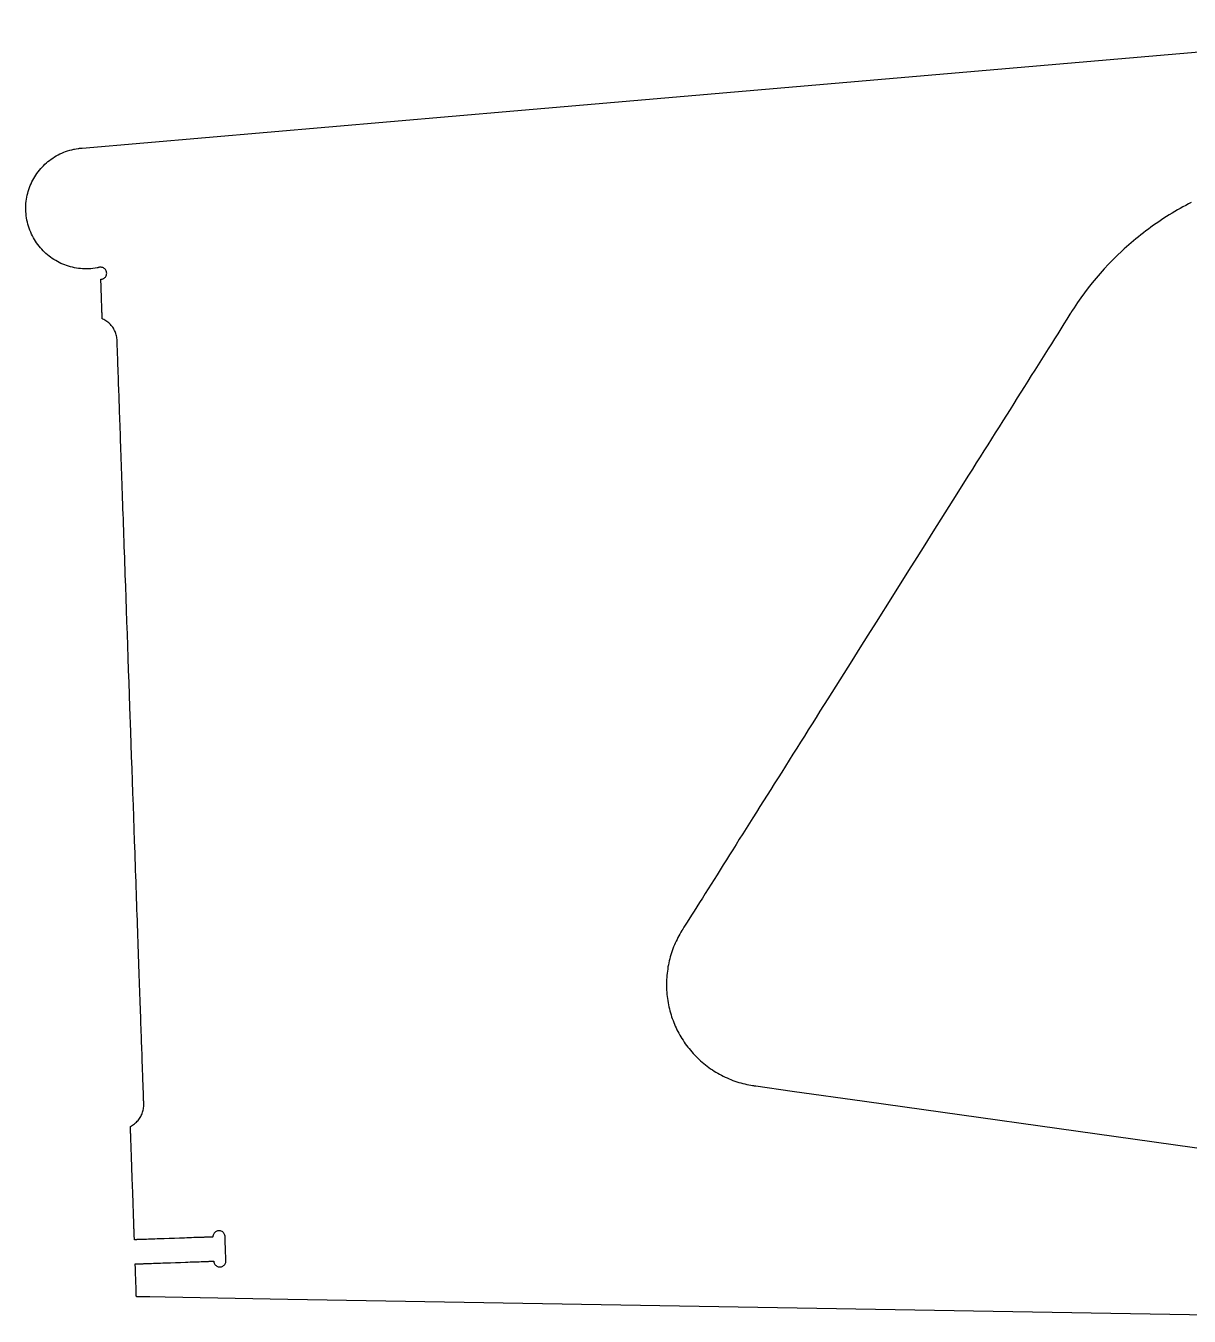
# Model space of a CAD drawing. Extents: x 0.9 to 46.8, y 2.8 to 94.5.
# Drawn here: x 0.89 to 23.65, y 3.24 to 28.49 of the extents above; entities that cross this region are included whole.
import ezdxf

# ---------------------------------------------------------------- set-up
doc = ezdxf.new("R2010")
doc.units = 0
doc.layers.add('ART_DESK', color=7, linetype='CONTINUOUS')

msp = doc.modelspace()

# ---------------------------------------------------------------- linework, layer by layer
at = {"layer": 'ART_DESK'}
for points in [[(25.187, 3.238), (15.599, 3.403), (6.012, 3.568), (3.615, 3.61), (3.315, 3.615), (3.166, 3.617), (3.091, 3.619), (3.053, 3.619), (3.052, 3.619), (3.052, 3.619), (3.052, 3.619), (3.052, 3.62), (3.052, 3.62), (3.052, 3.623), (3.052, 3.627), (3.052, 3.632), (3.051, 3.64), (3.051, 3.648), (3.051, 3.658), (3.05, 3.669), (3.05, 3.682), (3.049, 3.695), (3.049, 3.71), (3.048, 3.725), (3.048, 3.741), (3.047, 3.758), (3.047, 3.776), (3.046, 3.795), (3.045, 3.833), (3.043, 3.873), (3.042, 3.914), (3.039, 3.997), (3.037, 4.037), (3.036, 4.076), (3.035, 4.113), (3.034, 4.131), (3.034, 4.147), (3.033, 4.163), (3.033, 4.178), (3.032, 4.192), (3.032, 4.205), (3.031, 4.217), (3.031, 4.227), (3.03, 4.237), (3.03, 4.245), (3.03, 4.251), (3.03, 4.256), (3.03, 4.259), (3.03, 4.261), (3.03, 4.261), (3.03, 4.261), (3.032, 4.261), (3.035, 4.261), (3.038, 4.261), (3.043, 4.262), (3.049, 4.262), (3.055, 4.262), (3.063, 4.262), (3.071, 4.263), (3.08, 4.263), (3.091, 4.263), (3.101, 4.264), (3.113, 4.264), (3.126, 4.264), (3.139, 4.265), (3.153, 4.265), (3.167, 4.266), (3.183, 4.266), (3.199, 4.267), (3.232, 4.268), (3.268, 4.269), (3.307, 4.271), (3.347, 4.272), (3.389, 4.274), (3.432, 4.275), (3.477, 4.277), (3.524, 4.278), (3.571, 4.28), (3.619, 4.282), (3.717, 4.285), (3.817, 4.289), (3.916, 4.292), (4.013, 4.295), (4.06, 4.297), (4.107, 4.299), (4.152, 4.3), (4.196, 4.302), (4.239, 4.303), (4.279, 4.305), (4.318, 4.306), (4.355, 4.307), (4.389, 4.309), (4.405, 4.309), (4.421, 4.31), (4.436, 4.31), (4.45, 4.311), (4.464, 4.311), (4.477, 4.312), (4.489, 4.312), (4.5, 4.312), (4.511, 4.313), (4.52, 4.313), (4.529, 4.313), (4.537, 4.314), (4.544, 4.314), (4.55, 4.314), (4.556, 4.314), (4.56, 4.315), (4.563, 4.315), (4.565, 4.315), (4.566, 4.315), (4.567, 4.315), (4.567, 4.314), (4.567, 4.31), (4.569, 4.293), (4.574, 4.278), (4.58, 4.263), (4.589, 4.25), (4.599, 4.238), (4.61, 4.227), (4.623, 4.218), (4.637, 4.211), (4.652, 4.205), (4.668, 4.202), (4.684, 4.201), (4.701, 4.202), (4.717, 4.205), (4.732, 4.21), (4.746, 4.218), (4.759, 4.227), (4.77, 4.237), (4.781, 4.249), (4.789, 4.262), (4.796, 4.277), (4.8, 4.292), (4.803, 4.308), (4.803, 4.316), (4.803, 4.321), (4.803, 4.323), (4.803, 4.323), (4.803, 4.324), (4.803, 4.327), (4.803, 4.33), (4.803, 4.335), (4.803, 4.341), (4.802, 4.348), (4.802, 4.356), (4.802, 4.364), (4.801, 4.374), (4.801, 4.384), (4.801, 4.395), (4.8, 4.407), (4.799, 4.432), (4.798, 4.459), (4.797, 4.488), (4.796, 4.518), (4.794, 4.578), (4.793, 4.609), (4.792, 4.638), (4.791, 4.667), (4.79, 4.693), (4.789, 4.718), (4.789, 4.729), (4.789, 4.74), (4.788, 4.75), (4.788, 4.759), (4.788, 4.767), (4.787, 4.775), (4.787, 4.781), (4.787, 4.786), (4.787, 4.791), (4.787, 4.794), (4.787, 4.795), (4.787, 4.796), (4.786, 4.805), (4.783, 4.821), (4.778, 4.836), (4.771, 4.85), (4.763, 4.863), (4.752, 4.875), (4.741, 4.886), (4.728, 4.894), (4.713, 4.901), (4.698, 4.906), (4.682, 4.909), (4.666, 4.91), (4.664, 4.91), (4.663, 4.91), (4.661, 4.91), (4.657, 4.91), (4.64, 4.907), (4.625, 4.902), (4.611, 4.895), (4.597, 4.887), (4.586, 4.876), (4.575, 4.865), (4.566, 4.852), (4.559, 4.838), (4.554, 4.822), (4.551, 4.807), (4.55, 4.79), (4.55, 4.788), (4.55, 4.788), (4.548, 4.788), (4.546, 4.788), (4.542, 4.787), (4.538, 4.787), (4.533, 4.787), (4.526, 4.787), (4.519, 4.787), (4.511, 4.786), (4.502, 4.786), (4.492, 4.786), (4.481, 4.785), (4.47, 4.785), (4.458, 4.785), (4.445, 4.784), (4.431, 4.784), (4.416, 4.783), (4.401, 4.783), (4.386, 4.782), (4.369, 4.781), (4.334, 4.78), (4.298, 4.779), (4.259, 4.778), (4.218, 4.776), (4.175, 4.775), (4.131, 4.773), (4.085, 4.772), (4.039, 4.77), (3.991, 4.768), (3.894, 4.765), (3.795, 4.761), (3.695, 4.758), (3.597, 4.754), (3.549, 4.753), (3.502, 4.751), (3.456, 4.75), (3.411, 4.748), (3.368, 4.746), (3.326, 4.745), (3.286, 4.744), (3.248, 4.742), (3.212, 4.741), (3.179, 4.74), (3.163, 4.739), (3.148, 4.739), (3.133, 4.738), (3.119, 4.738), (3.106, 4.737), (3.094, 4.737), (3.083, 4.736), (3.072, 4.736), (3.062, 4.736), (3.053, 4.735), (3.045, 4.735), (3.037, 4.735), (3.031, 4.735), (3.026, 4.735), (3.021, 4.734), (3.018, 4.734), (3.015, 4.734), (3.014, 4.734), (3.013, 4.734), (3.013, 4.735), (3.013, 4.737), (3.013, 4.741), (3.013, 4.747), (3.012, 4.753), (3.012, 4.762), (3.012, 4.771), (3.011, 4.782), (3.011, 4.794), (3.011, 4.807), (3.01, 4.822), (3.009, 4.837), (3.009, 4.854), (3.008, 4.872), (3.008, 4.891), (3.007, 4.911), (3.006, 4.932), (3.005, 4.954), (3.005, 4.977), (3.004, 5.001), (3.003, 5.026), (3.002, 5.052), (3.001, 5.078), (3, 5.105), (2.999, 5.133), (2.998, 5.162), (2.997, 5.191), (2.995, 5.252), (2.993, 5.315), (2.991, 5.38), (2.988, 5.446), (2.986, 5.515), (2.983, 5.584), (2.981, 5.655), (2.976, 5.797), (2.971, 5.941), (2.968, 6.012), (2.966, 6.082), (2.964, 6.152), (2.961, 6.221), (2.959, 6.288), (2.957, 6.353), (2.954, 6.417), (2.952, 6.478), (2.951, 6.508), (2.95, 6.537), (2.949, 6.565), (2.948, 6.593), (2.947, 6.62), (2.946, 6.646), (2.945, 6.671), (2.945, 6.695), (2.944, 6.719), (2.943, 6.742), (2.942, 6.763), (2.942, 6.784), (2.941, 6.803), (2.94, 6.822), (2.94, 6.839), (2.939, 6.856), (2.938, 6.871), (2.938, 6.885), (2.938, 6.898), (2.937, 6.909), (2.937, 6.919), (2.936, 6.928), (2.936, 6.936), (2.936, 6.942), (2.936, 6.947), (2.936, 6.95), (2.936, 6.952), (2.936, 6.952), (2.936, 6.952), (2.937, 6.953), (2.958, 6.964), (2.979, 6.976), (2.998, 6.99), (3.017, 7.004), (3.035, 7.019), (3.052, 7.034), (3.068, 7.051), (3.084, 7.068), (3.098, 7.086), (3.112, 7.104), (3.124, 7.124), (3.136, 7.143), (3.147, 7.164), (3.157, 7.184), (3.166, 7.206), (3.173, 7.228), (3.18, 7.25), (3.186, 7.272), (3.19, 7.295), (3.193, 7.318), (3.196, 7.342), (3.197, 7.365), (3.197, 7.389), (3.197, 7.391), (3.197, 7.392), (3.197, 7.392), (3.196, 7.393), (3.196, 7.395), (3.196, 7.398), (3.196, 7.401), (3.196, 7.405), (3.196, 7.414), (3.195, 7.426), (3.195, 7.44), (3.194, 7.457), (3.194, 7.476), (3.193, 7.498), (3.192, 7.522), (3.191, 7.548), (3.19, 7.576), (3.189, 7.607), (3.188, 7.64), (3.187, 7.676), (3.185, 7.713), (3.184, 7.752), (3.182, 7.794), (3.181, 7.838), (3.179, 7.884), (3.178, 7.932), (3.176, 7.982), (3.174, 8.033), (3.172, 8.087), (3.17, 8.143), (3.168, 8.201), (3.166, 8.26), (3.164, 8.321), (3.162, 8.385), (3.16, 8.45), (3.157, 8.516), (3.155, 8.585), (3.152, 8.655), (3.15, 8.727), (3.147, 8.8), (3.145, 8.875), (3.142, 8.952), (3.139, 9.03), (3.137, 9.11), (3.134, 9.191), (3.131, 9.274), (3.128, 9.358), (3.125, 9.444), (3.122, 9.531), (3.119, 9.619), (3.116, 9.709), (3.112, 9.8), (3.109, 9.892), (3.106, 9.985), (3.103, 10.08), (3.099, 10.176), (3.096, 10.273), (3.092, 10.372), (3.089, 10.471), (3.085, 10.571), (3.082, 10.673), (3.078, 10.775), (3.075, 10.879), (3.071, 10.983), (3.067, 11.089), (3.064, 11.195), (3.06, 11.303), (3.056, 11.411), (3.052, 11.52), (3.049, 11.629), (3.045, 11.74), (3.041, 11.851), (3.037, 11.963), (3.033, 12.076), (3.029, 12.189), (3.025, 12.303), (3.017, 12.533), (3.009, 12.765), (3.001, 12.999), (2.993, 13.234), (2.984, 13.471), (2.976, 13.71), (2.968, 13.949), (2.959, 14.19), (2.942, 14.672), (2.925, 15.155), (2.909, 15.637), (2.9, 15.877), (2.892, 16.117), (2.884, 16.355), (2.875, 16.591), (2.867, 16.826), (2.859, 17.059), (2.851, 17.29), (2.843, 17.519), (2.839, 17.632), (2.835, 17.745), (2.831, 17.857), (2.827, 17.968), (2.823, 18.079), (2.819, 18.189), (2.816, 18.298), (2.812, 18.406), (2.808, 18.513), (2.804, 18.62), (2.801, 18.726), (2.797, 18.83), (2.793, 18.934), (2.79, 19.036), (2.786, 19.138), (2.783, 19.239), (2.779, 19.338), (2.776, 19.437), (2.773, 19.534), (2.769, 19.63), (2.766, 19.725), (2.763, 19.819), (2.759, 19.911), (2.756, 20.002), (2.753, 20.092), (2.75, 20.181), (2.747, 20.268), (2.744, 20.354), (2.741, 20.438), (2.738, 20.521), (2.735, 20.602), (2.732, 20.682), (2.73, 20.761), (2.727, 20.838), (2.724, 20.913), (2.722, 20.987), (2.719, 21.059), (2.717, 21.129), (2.714, 21.198), (2.712, 21.265), (2.71, 21.33), (2.708, 21.393), (2.705, 21.455), (2.703, 21.515), (2.701, 21.573), (2.699, 21.629), (2.697, 21.683), (2.696, 21.735), (2.694, 21.785), (2.692, 21.833), (2.691, 21.879), (2.689, 21.923), (2.688, 21.965), (2.686, 22.005), (2.685, 22.043), (2.684, 22.078), (2.683, 22.112), (2.681, 22.143), (2.68, 22.171), (2.679, 22.198), (2.679, 22.222), (2.678, 22.244), (2.677, 22.264), (2.677, 22.281), (2.676, 22.295), (2.676, 22.308), (2.675, 22.317), (2.675, 22.321), (2.675, 22.325), (2.674, 22.348), (2.672, 22.372), (2.668, 22.395), (2.664, 22.418), (2.658, 22.441), (2.651, 22.463), (2.643, 22.485), (2.635, 22.506), (2.625, 22.527), (2.614, 22.548), (2.602, 22.567), (2.589, 22.587), (2.576, 22.605), (2.561, 22.623), (2.546, 22.64), (2.53, 22.656), (2.513, 22.672), (2.495, 22.687), (2.476, 22.701), (2.457, 22.714), (2.437, 22.726), (2.416, 22.737), (2.394, 22.747), (2.389, 22.75), (2.386, 22.751), (2.385, 22.751), (2.384, 22.752), (2.384, 22.753), (2.384, 22.756), (2.384, 22.761), (2.383, 22.768), (2.383, 22.777), (2.383, 22.788), (2.382, 22.8), (2.382, 22.814), (2.381, 22.829), (2.381, 22.845), (2.38, 22.863), (2.379, 22.881), (2.379, 22.901), (2.378, 22.922), (2.377, 22.943), (2.376, 22.966), (2.376, 22.989), (2.374, 23.036), (2.372, 23.086), (2.371, 23.135), (2.369, 23.185), (2.367, 23.235), (2.365, 23.283), (2.365, 23.306), (2.364, 23.328), (2.363, 23.35), (2.362, 23.371), (2.362, 23.391), (2.361, 23.41), (2.36, 23.428), (2.36, 23.445), (2.359, 23.46), (2.359, 23.474), (2.358, 23.487), (2.358, 23.498), (2.358, 23.507), (2.357, 23.515), (2.357, 23.521), (2.357, 23.524), (2.357, 23.526), (2.357, 23.526), (2.365, 23.527), (2.38, 23.529), (2.394, 23.534), (2.397, 23.535), (2.398, 23.535), (2.399, 23.535), (2.399, 23.536), (2.4, 23.536), (2.408, 23.54), (2.422, 23.548), (2.434, 23.558), (2.445, 23.57), (2.454, 23.583), (2.461, 23.597), (2.466, 23.612), (2.47, 23.627), (2.471, 23.643), (2.47, 23.659), (2.467, 23.675), (2.462, 23.69), (2.454, 23.705), (2.445, 23.719), (2.434, 23.73), (2.422, 23.74), (2.409, 23.749), (2.394, 23.755), (2.379, 23.76), (2.364, 23.762), (2.348, 23.763), (2.332, 23.761), (2.316, 23.757), (2.308, 23.754), (2.307, 23.754), (2.307, 23.754), (2.307, 23.753), (2.306, 23.753), (2.305, 23.753), (2.284, 23.749), (2.243, 23.742), (2.202, 23.737), (2.16, 23.733), (2.119, 23.731), (2.079, 23.73), (2.038, 23.73), (1.998, 23.732), (1.957, 23.735), (1.918, 23.74), (1.878, 23.745), (1.839, 23.753), (1.8, 23.761), (1.762, 23.771), (1.724, 23.782), (1.686, 23.794), (1.649, 23.808), (1.613, 23.822), (1.577, 23.838), (1.541, 23.855), (1.507, 23.873), (1.473, 23.893), (1.439, 23.913), (1.406, 23.935), (1.374, 23.957), (1.343, 23.981), (1.313, 24.005), (1.283, 24.031), (1.254, 24.058), (1.226, 24.085), (1.199, 24.114), (1.173, 24.143), (1.148, 24.174), (1.123, 24.205), (1.1, 24.237), (1.078, 24.27), (1.057, 24.304), (1.037, 24.339), (1.018, 24.374), (1, 24.411), (0.984, 24.448), (0.968, 24.485), (0.954, 24.524), (0.941, 24.563), (0.93, 24.603), (0.92, 24.644), (0.911, 24.685), (0.903, 24.726), (0.897, 24.768), (0.893, 24.809), (0.89, 24.85), (0.889, 24.891), (0.888, 24.931), (0.89, 24.972), (0.892, 25.012), (0.896, 25.052), (0.902, 25.092), (0.909, 25.131), (0.917, 25.17), (0.926, 25.209), (0.936, 25.247), (0.948, 25.284), (0.961, 25.322), (0.975, 25.358), (0.991, 25.394), (1.007, 25.43), (1.025, 25.465), (1.044, 25.499), (1.064, 25.533), (1.085, 25.566), (1.107, 25.598), (1.131, 25.63), (1.155, 25.661), (1.18, 25.691), (1.206, 25.72), (1.234, 25.748), (1.262, 25.776), (1.291, 25.802), (1.321, 25.828), (1.352, 25.852), (1.384, 25.876), (1.417, 25.898), (1.45, 25.92), (1.484, 25.94), (1.52, 25.96), (1.556, 25.978), (1.592, 25.995), (1.63, 26.011), (1.668, 26.025), (1.707, 26.039), (1.747, 26.051), (1.787, 26.061), (1.828, 26.071), (1.833, 26.072), (1.836, 26.072), (1.837, 26.073), (1.837, 26.073), (1.837, 26.073), (1.839, 26.073), (1.875, 26.08), (1.911, 26.085), (1.929, 26.087), (1.938, 26.089), (1.941, 26.089), (1.942, 26.089), (1.942, 26.089), (1.943, 26.089), (1.945, 26.089), (1.95, 26.09), (1.988, 26.093), (3.195, 26.197), (5.61, 26.405), (10.439, 26.821), (29.756, 28.486)], [(23.692, 25.03), (23.637, 25.002), (23.583, 24.973), (23.529, 24.943), (23.475, 24.913), (23.421, 24.883), (23.368, 24.851), (23.315, 24.82), (23.262, 24.787), (23.21, 24.755), (23.158, 24.721), (23.106, 24.687), (23.055, 24.653), (23.004, 24.618), (22.953, 24.583), (22.903, 24.547), (22.853, 24.51), (22.803, 24.473), (22.754, 24.436), (22.706, 24.398), (22.657, 24.359), (22.61, 24.32), (22.562, 24.281), (22.515, 24.241), (22.469, 24.201), (22.423, 24.16), (22.377, 24.119), (22.332, 24.077), (22.243, 23.993), (22.156, 23.906), (22.071, 23.819), (21.988, 23.73), (21.907, 23.639), (21.828, 23.547), (21.751, 23.454), (21.676, 23.359), (21.604, 23.263), (21.533, 23.166), (21.465, 23.069), (21.399, 22.97), (21.367, 22.92), (21.351, 22.895), (21.347, 22.889), (21.345, 22.886), (21.344, 22.884), (21.344, 22.884), (21.343, 22.883), (21.343, 22.883), (21.342, 22.882), (21.339, 22.876), (21.332, 22.864), (21.317, 22.841), (21.259, 22.749), (21.199, 22.654), (21.139, 22.559), (21.078, 22.462), (21.016, 22.364), (20.954, 22.264), (20.89, 22.163), (20.826, 22.061), (20.761, 21.958), (20.696, 21.854), (20.629, 21.749), (20.562, 21.642), (20.494, 21.534), (20.426, 21.426), (20.357, 21.316), (20.287, 21.206), (20.217, 21.094), (20.146, 20.981), (20.075, 20.868), (20.003, 20.754), (19.93, 20.639), (19.857, 20.523), (19.784, 20.406), (19.71, 20.289), (19.636, 20.171), (19.561, 20.052), (19.486, 19.932), (19.41, 19.812), (19.334, 19.691), (19.258, 19.57), (19.104, 19.326), (18.949, 19.08), (18.793, 18.832), (18.636, 18.583), (18.478, 18.333), (18.32, 18.081), (18.161, 17.829), (17.843, 17.323), (17.525, 16.818), (17.366, 16.565), (17.207, 16.314), (17.049, 16.063), (16.892, 15.813), (16.736, 15.565), (16.58, 15.318), (16.426, 15.073), (16.35, 14.952), (16.273, 14.83), (16.198, 14.71), (16.122, 14.59), (16.047, 14.471), (15.972, 14.352), (15.898, 14.234), (15.824, 14.117), (15.751, 14), (15.678, 13.885), (15.606, 13.77), (15.534, 13.656), (15.463, 13.543), (15.392, 13.431), (15.322, 13.319), (15.252, 13.209), (15.184, 13.099), (15.115, 12.991), (15.048, 12.884), (14.981, 12.778), (14.915, 12.673), (14.849, 12.569), (14.785, 12.466), (14.721, 12.364), (14.657, 12.264), (14.595, 12.165), (14.533, 12.067), (14.473, 11.97), (14.413, 11.875), (14.354, 11.781), (14.295, 11.689), (14.238, 11.598), (14.182, 11.508), (14.126, 11.42), (14.072, 11.334), (14.018, 11.249), (13.966, 11.165), (13.914, 11.083), (13.864, 11.003), (13.814, 10.925), (13.766, 10.848), (13.742, 10.81), (13.736, 10.801), (13.733, 10.796), (13.732, 10.794), (13.731, 10.793), (13.731, 10.793), (13.73, 10.792), (13.725, 10.783), (13.705, 10.75), (13.685, 10.716), (13.666, 10.682), (13.648, 10.647), (13.63, 10.611), (13.612, 10.575), (13.596, 10.539), (13.58, 10.502), (13.564, 10.464), (13.55, 10.426), (13.536, 10.388), (13.523, 10.35), (13.511, 10.311), (13.499, 10.271), (13.488, 10.232), (13.478, 10.192), (13.469, 10.152), (13.461, 10.111), (13.453, 10.071), (13.447, 10.03), (13.441, 9.989), (13.436, 9.948), (13.432, 9.907), (13.428, 9.865), (13.426, 9.824), (13.424, 9.783), (13.424, 9.741), (13.424, 9.7), (13.425, 9.658), (13.427, 9.617), (13.429, 9.576), (13.433, 9.535), (13.437, 9.494), (13.442, 9.453), (13.448, 9.413), (13.455, 9.372), (13.463, 9.332), (13.471, 9.292), (13.481, 9.253), (13.491, 9.214), (13.501, 9.175), (13.513, 9.136), (13.525, 9.098), (13.538, 9.061), (13.552, 9.023), (13.566, 8.986), (13.581, 8.95), (13.596, 8.914), (13.613, 8.879), (13.629, 8.843), (13.647, 8.808), (13.666, 8.774), (13.685, 8.739), (13.705, 8.705), (13.726, 8.67), (13.747, 8.637), (13.769, 8.603), (13.792, 8.57), (13.816, 8.537), (13.841, 8.505), (13.866, 8.473), (13.892, 8.441), (13.918, 8.41), (13.946, 8.38), (13.974, 8.35), (14.002, 8.32), (14.032, 8.291), (14.062, 8.263), (14.092, 8.235), (14.123, 8.207), (14.155, 8.181), (14.187, 8.155), (14.22, 8.13), (14.254, 8.105), (14.287, 8.081), (14.322, 8.058), (14.357, 8.035), (14.392, 8.014), (14.427, 7.993), (14.463, 7.973), (14.5, 7.953), (14.536, 7.935), (14.573, 7.917), (14.611, 7.9), (14.648, 7.883), (14.686, 7.868), (14.724, 7.853), (14.762, 7.84), (14.801, 7.827), (14.839, 7.814), (14.878, 7.803), (14.916, 7.793), (14.955, 7.783), (14.994, 7.774), (15.032, 7.766), (15.071, 7.758), (15.11, 7.752), (15.129, 7.749), (15.139, 7.747), (15.143, 7.747), (15.145, 7.747), (15.145, 7.747), (15.146, 7.746), (15.147, 7.746), (15.15, 7.746), (15.172, 7.743), (15.88, 7.643), (17.297, 7.444), (22.964, 6.648), (28.631, 5.851)]]:
    msp.add_lwpolyline(points, dxfattribs=at)

doc.saveas('drawing.dxf')
